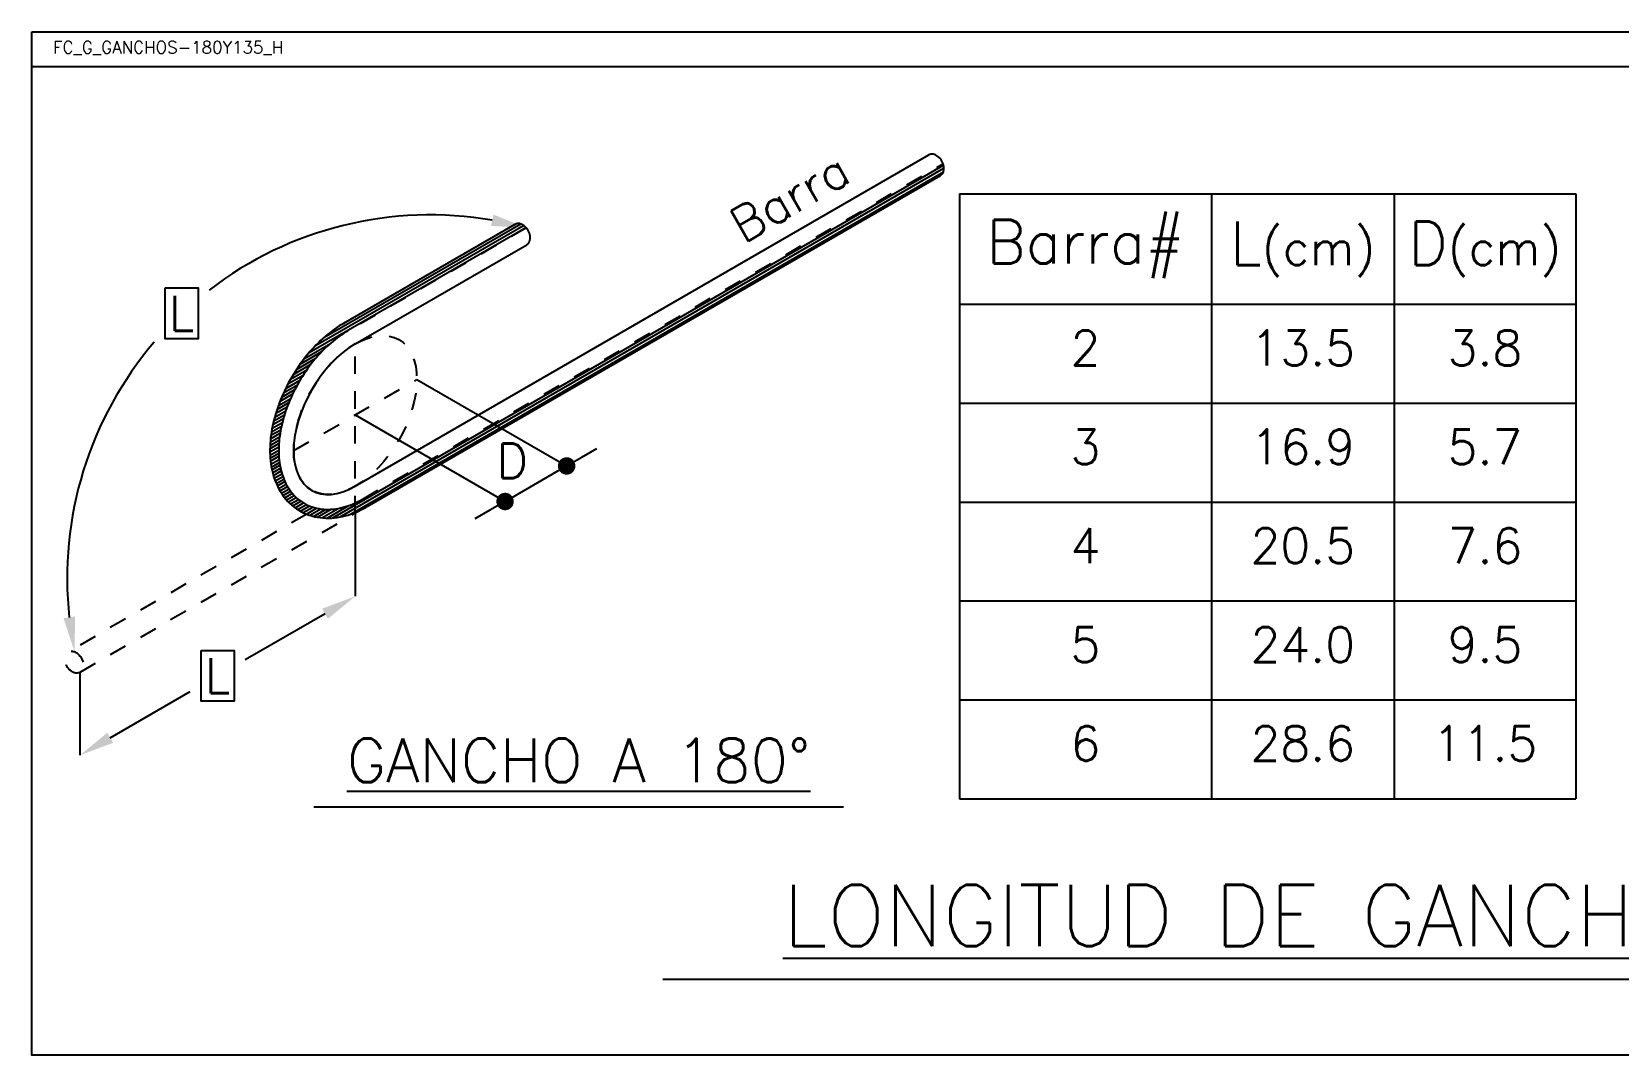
# Model space of a CAD drawing. Header units: millimetres. Extents: x 0 to 212, y -9 to 41.
# Drawn here: x 28.17 to 37.26, y 4.33 to 10.2 of the extents above; entities that cross this region are included whole.
import ezdxf
from ezdxf.enums import TextEntityAlignment as Align

# ---------------------------------------------------------------- set-up
doc = ezdxf.new("R2010")
doc.units = ezdxf.units.MM
doc.header["$LTSCALE"] = 0.01
doc.header["$PDMODE"] = 3
doc.linetypes.add('DASHDOT', pattern=[1, 0.5, -0.25, 0, -0.25])
doc.linetypes.add('DASHED2', pattern=[0.375, 0.25, -0.125])
for name, color, linetype in [('FC_BORDES', 4, 'Continuous'), ('FC_COTAS', 1, 'Continuous'), ('FC_EJES', 1, 'DASHDOT'), ('FC_HATCH 253', 253, 'Continuous'), ('FC_PROYECCION', 6, 'DASHED2'), ('FC_R-140', 2, 'Continuous'), ('FC_R-200', 5, 'Continuous'), ('FC_R-80', 11, 'Continuous'), ('FC_REFUERZO 2', 1, 'Continuous')]:
    doc.layers.add(name, color=color, linetype=linetype)
doc.layers.add('FC_HOJA', color=230, linetype='Continuous', plot=False)
doc.styles.add('FC_TEXT', font='romans.shx', dxfattribs={"height": 0.002})
doc.styles.add('FC_TEXT1', font='romans.shx')
doc.dimstyles.new('FC_COTAS', dxfattribs={"dimtxt": 0.0015, "dimasz": 0.001, "dimexe": 0, "dimexo": 0, "dimgap": 0.001, "dimtad": 1, "dimtih": 1, "dimtoh": 1, "dimzin": 0, "dimdsep": 46, "dimtxsty": 'FC_TEXT1', "dimblk": 'DOT', "dimcen": 0.09, "dimclrd": 256, "dimclre": 256, "dimclrt": 256, "dimadec": 0, "dimazin": 0, "dimtfac": 1, "dimtix": 1, "dimtmove": 2, "dimatfit": 3, "dimfxl": 1.002, "dimtolj": 1, "dimtzin": 0, "dimlwd": -1, "dimarcsym": 0})

# ---------------------------------------------------------------- blocks, each defined once
blk = doc.blocks.new('*U35')
at = {"layer": 'FC_R-140', "color": 4, "ltscale": 1.5}
blk.add_lwpolyline([(-0.015177, 0), (0.015177, 0)], dxfattribs=at)
at = {"layer": 'FC_R-140', "ltscale": 1.5, "style": 'FC_TEXT1'}
blk.add_attdef('%%UTÍTULO', text='', height=0.0025, dxfattribs=at).set_placement((0, 0.002656), align=Align.MIDDLE_CENTER)
at = {"layer": 'FC_R-80', "ltscale": 1.5, "style": 'FC_TEXT1'}
blk.add_attdef('ESCALA', text='', height=0.002, dxfattribs=at).set_placement((-0.015177, -0.0017), align=Align.MIDDLE_LEFT)
blk = doc.blocks.new('*U37')
at = {"layer": 'FC_R-200', "color": 4, "ltscale": 1.5}
blk.add_lwpolyline([(-0.053684, 0), (0.053684, 0)], dxfattribs=at)
at = {"layer": 'FC_R-200', "ltscale": 1.5, "style": 'FC_TEXT1'}
blk.add_attdef('%%UTÍTULO', text='', height=0.0035, dxfattribs=at).set_placement((0, 0.003656), align=Align.MIDDLE_CENTER)
at = {"layer": 'FC_R-80', "ltscale": 1.5, "style": 'FC_TEXT1'}
blk.add_attdef('ESCALA', text='', height=0.002, dxfattribs=at).set_placement((-0.05316, -0.0017), align=Align.MIDDLE_LEFT)
blk = doc.blocks.new('*D30')
at = {"layer": 'Defpoints', "color": 0, "ltscale": 0.6, "transparency": 16777216}
for p in [(0.3602, 1.0722), (-1.026, 0.971), (-0.1901, -0.935), (-2.2281, -1.3573)]:
    blk.add_point(p, dxfattribs=at)
at = {"layer": 'FC_COTAS', "ltscale": 0.6, "transparency": 16777216}
for start, end in [(80.17444, 127.50808), (139.45373, 186.19887)]:
    blk.add_arc((-0.1901, -0.935), 2.0813, start, end, dxfattribs=at)
for points in [[(0.1723, 1.1483), (0.1578, 1.0832), (0.3602, 1.0722)], [(-2.2263, -1.1545), (-2.2921, -1.1649), (-2.2281, -1.3573)]]:
    blk.add_solid(points, dxfattribs=at)
at = {"layer": 'FC_COTAS', "ltscale": 0.6, "transparency": 16777216, "insert": (-1.6145, 0.5825), "char_height": 0.15, "attachment_point": 5, "style": 'FC_TEXT1'}
blk.add_mtext('\\A1;{\\H1.33333x;\\C11;L}', dxfattribs=at)
blk = doc.blocks.new('*D31')
at = {"layer": 'Defpoints', "color": 0, "ltscale": 0.6, "transparency": 16777216}
for p in [(-0.62, -0.564), (-0.62, -1.0389), (-2.1977, -1.4748)]:
    blk.add_point(p, dxfattribs=at)
at = {"layer": 'FC_COTAS', "lineweight": -2, "ltscale": 0.6, "transparency": 16777216}
for p, q in [((-0.62, -0.564), (-0.62, -1.0389)), ((-2.1977, -1.4748), (-2.1977, -1.9498))]:
    blk.add_line(p, q, dxfattribs=at)
at = {"layer": 'FC_COTAS', "ltscale": 0.6, "transparency": 16777216}
for p, q in [((-0.7932, -1.1389), (-1.2517, -1.4036)), ((-2.0245, -1.8498), (-1.566, -1.585))]:
    blk.add_line(p, q, dxfattribs=at)
for points in [[(-0.8099, -1.11), (-0.7765, -1.1677), (-0.62, -1.0389)], [(-2.0412, -1.8209), (-2.0078, -1.8786), (-2.1977, -1.9498)]]:
    blk.add_solid(points, dxfattribs=at)
at = {"layer": 'FC_COTAS', "ltscale": 0.6, "transparency": 16777216, "insert": (-1.4088, -1.4943), "char_height": 0.15, "attachment_point": 5, "style": 'FC_TEXT1'}
blk.add_mtext('\\A1;{\\H1.33333x;\\C11;L}', dxfattribs=at)
blk = doc.blocks.new('_Dot')
at = {"color": 0, "linetype": 'ByBlock', "lineweight": -2}
blk.add_line((-0.5, 0), (-1, 0), dxfattribs=at)
at = {"color": 0, "linetype": 'ByBlock', "const_width": 0.5}
blk.add_lwpolyline([(-0.25, 0, 1), (0.25, 0, 1)], format="xyb", close=True, dxfattribs=at)
blk = doc.blocks.new('*D32')
at = {"layer": 'Defpoints', "color": 0, "ltscale": 0.6, "transparency": 16777216}
for p in [(-0.2671, 0.2037), (-0.62, 0), (0.5917, -0.2921)]:
    blk.add_point(p, dxfattribs=at)
at = {"layer": 'FC_COTAS', "lineweight": -2, "ltscale": 0.6, "transparency": 16777216}
for p, q in [((-0.2671, 0.2037), (0.5917, -0.2921)), ((-0.62, 0), (0.2388, -0.4958))]:
    blk.add_line(p, q, dxfattribs=at)
at = {"layer": 'FC_COTAS', "ltscale": 0.6, "transparency": 16777216}
for p, q in [((0.6783, -0.2421), (0.7649, -0.1921)), ((0.2388, -0.4958), (0.5917, -0.2921)), ((0.1522, -0.5458), (0.0656, -0.5958))]:
    blk.add_line(p, q, dxfattribs=at)
at = {"layer": 'FC_COTAS', "ltscale": 0.6, "transparency": 16777216, "xscale": 0.1, "yscale": 0.1, "zscale": 0.1}
for p, rotation in [((0.5917, -0.2921), 209.9999999999999), ((0.2388, -0.4958), 29.9999999999999)]:
    blk.add_blockref('_Dot', p, dxfattribs=dict(at, rotation=rotation))
at = {"layer": 'FC_COTAS', "ltscale": 0.6, "transparency": 16777216, "insert": (0.2801, -0.2629), "char_height": 0.15, "attachment_point": 5, "style": 'FC_TEXT1'}
blk.add_mtext('\\A1;{\\H1.33333x;\\C11;D}', dxfattribs=at)
blk = doc.blocks.new('*T29')
at = {"layer": 'FC_BORDES', "color": 0, "linetype": 'ByBlock', "lineweight": -2, "transparency": 16777216}
for p, q in [((0, 0), (3.5323, 0)), ((0, 0), (0, -3.4667)), ((1.4444, 0), (1.4444, -3.4667)), ((2.4912, 0), (2.4912, -3.4667)), ((3.5323, 0), (3.5323, -3.4667)), ((0, -0.6333), (3.5323, -0.6333)), ((0, -1.2), (3.5323, -1.2)), ((0, -1.7667), (3.5323, -1.7667)), ((0, -2.3333), (3.5323, -2.3333)), ((0, -2.9), (3.5323, -2.9)), ((0, -3.4667), (3.5323, -3.4667))]:
    blk.add_line(p, q, dxfattribs=at)
at = {"layer": 'FC_BORDES', "color": 2, "transparency": 16777216, "char_height": 0.25, "attachment_point": 5, "style": 'FC_TEXT1'}
for s, insert, width in [('{\\C12;Barra#}', (0.7222, -0.3167), 1.444092), ('{\\C12;L\\H0.8x;\\C11;(cm)}', (1.9678, -0.3167), 1.046546), ('{\\C12;D\\H0.8x;\\C11;(cm)}', (3.0118, -0.3167), 1.040785)]:
    blk.add_mtext(s, dxfattribs=dict(at, insert=insert, width=width))
at = {"layer": 'FC_BORDES', "color": 11, "transparency": 16777216, "char_height": 0.2, "attachment_point": 2, "style": 'FC_TEXT1'}
for s, insert, width in [('2', (0.7222, -0.7833), 1.144392), ('13.5', (1.9678, -0.7833), 0.746846), ('3.8', (3.0118, -0.7833), 0.741085), ('3', (0.7222, -1.35), 1.144392), ('16.9', (1.9678, -1.35), 0.746846), ('5.7', (3.0118, -1.35), 0.741085), ('4', (0.7222, -1.9167), 1.144392), ('20.5', (1.9678, -1.9167), 0.746846), ('7.6', (3.0118, -1.9167), 0.741085), ('5', (0.7222, -2.4833), 1.144392), ('24.0', (1.9678, -2.4833), 0.746846), ('9.5', (3.0118, -2.4833), 0.741085), ('6', (0.7222, -3.05), 1.144392), ('28.6', (1.9678, -3.05), 0.746846), ('11.5', (3.0118, -3.05), 0.741085)]:
    blk.add_mtext(s, dxfattribs=dict(at, insert=insert, width=width))
blk = doc.blocks.new('FC_B_Gancho 180 y 135 h')
at = {"layer": 'FC_HATCH 253', "ltscale": 0.6}
h = blk.add_hatch(dxfattribs=at)
h.set_pattern_fill('ANSI31', color=256, scale=0.005, angle=165)
h.set_pattern_definition([(210, (10.582516, 36.147203), (0.0079375, -0.013748153), [])])
edge = h.paths.add_edge_path()
edge.add_line((-0.6878, 0.5248), (-0.6977, 0.519))
edge.add_line((-0.6977, 0.519), (-0.7118, 0.5102))
edge.add_line((-0.7118, 0.5102), (-0.7257, 0.5011))
edge.add_line((-0.7257, 0.5011), (-0.7395, 0.4915))
edge.add_line((-0.7395, 0.4915), (-0.7532, 0.4816))
edge.add_line((-0.7532, 0.4816), (-0.7666, 0.4712))
edge.add_line((-0.7666, 0.4712), (-0.7799, 0.4605))
edge.add_line((-0.7799, 0.4605), (-0.793, 0.4495))
edge.add_line((-0.793, 0.4495), (-0.806, 0.4381))
edge.add_line((-0.806, 0.4381), (-0.8187, 0.4263))
edge.add_line((-0.8187, 0.4263), (-0.8313, 0.4143))
edge.add_line((-0.8313, 0.4143), (-0.8437, 0.4019))
edge.add_line((-0.8437, 0.4019), (-0.8559, 0.3892))
edge.add_line((-0.8559, 0.3892), (-0.8678, 0.3762))
edge.add_line((-0.8678, 0.3762), (-0.8796, 0.3629))
edge.add_line((-0.8796, 0.3629), (-0.8911, 0.3494))
edge.add_line((-0.8911, 0.3494), (-0.9024, 0.3356))
edge.add_line((-0.9024, 0.3356), (-0.9135, 0.3215))
edge.add_line((-0.9135, 0.3215), (-0.9243, 0.3072))
edge.add_line((-0.9243, 0.3072), (-0.9349, 0.2927))
edge.add_line((-0.9349, 0.2927), (-0.9452, 0.2779))
edge.add_line((-0.9452, 0.2779), (-0.9553, 0.263))
edge.add_line((-0.9553, 0.263), (-0.9651, 0.2478))
edge.add_line((-0.9651, 0.2478), (-0.9747, 0.2324))
edge.add_line((-0.9747, 0.2324), (-0.984, 0.2169))
edge.add_line((-0.984, 0.2169), (-0.993, 0.2012))
edge.add_line((-0.993, 0.2012), (-1.0017, 0.1853))
edge.add_line((-1.0017, 0.1853), (-1.0101, 0.1693))
edge.add_line((-1.0101, 0.1693), (-1.0182, 0.1532))
edge.add_line((-1.0182, 0.1532), (-1.026, 0.1369))
edge.add_line((-1.026, 0.1369), (-1.0335, 0.1205))
edge.add_line((-1.0335, 0.1205), (-1.0407, 0.104))
edge.add_line((-1.0407, 0.104), (-1.0476, 0.0875))
edge.add_line((-1.0476, 0.0875), (-1.0541, 0.0708))
edge.add_line((-1.0541, 0.0708), (-1.0604, 0.0541))
edge.add_line((-1.0604, 0.0541), (-1.0663, 0.0374))
edge.add_line((-1.0663, 0.0374), (-1.0718, 0.0206))
edge.add_line((-1.0718, 0.0206), (-1.077, 0.0037))
edge.add_line((-1.077, 0.0037), (-1.0818, -0.0131))
edge.add_line((-1.0818, -0.0131), (-1.0862, -0.03))
edge.add_line((-1.0862, -0.03), (-1.0903, -0.0469))
edge.add_line((-1.0903, -0.0469), (-1.094, -0.0638))
edge.add_line((-1.094, -0.0638), (-1.0973, -0.0807))
edge.add_line((-1.0973, -0.0807), (-1.1002, -0.0975))
edge.add_line((-1.1002, -0.0975), (-1.1027, -0.1144))
edge.add_line((-1.1027, -0.1144), (-1.1048, -0.1312))
edge.add_line((-1.1048, -0.1312), (-1.1064, -0.1479))
edge.add_line((-1.1064, -0.1479), (-1.1076, -0.1646))
edge.add_line((-1.1076, -0.1646), (-1.1084, -0.1813))
edge.add_line((-1.1084, -0.1813), (-1.1087, -0.1978))
edge.add_line((-1.1087, -0.1978), (-1.1086, -0.2143))
edge.add_line((-1.1086, -0.2143), (-1.1081, -0.2307))
edge.add_line((-1.1081, -0.2307), (-1.107, -0.247))
edge.add_line((-1.107, -0.247), (-1.1055, -0.2631))
edge.add_line((-1.1055, -0.2631), (-1.1035, -0.2792))
edge.add_line((-1.1035, -0.2792), (-1.101, -0.2951))
edge.add_line((-1.101, -0.2951), (-1.098, -0.3109))
edge.add_line((-1.098, -0.3109), (-1.0945, -0.3265))
edge.add_line((-1.0945, -0.3265), (-1.0905, -0.342))
edge.add_line((-1.0905, -0.342), (-1.0858, -0.3574))
edge.add_line((-1.0858, -0.3574), (-1.0806, -0.3726))
edge.add_line((-1.0806, -0.3726), (-1.0748, -0.3875))
edge.add_line((-1.0748, -0.3875), (-1.0684, -0.4022))
edge.add_line((-1.0684, -0.4022), (-1.0613, -0.4166))
edge.add_line((-1.0613, -0.4166), (-1.0537, -0.4307))
edge.add_line((-1.0537, -0.4307), (-1.0454, -0.4445))
edge.add_line((-1.0454, -0.4445), (-1.0366, -0.4578))
edge.add_line((-1.0366, -0.4578), (-1.027, -0.4708))
edge.add_line((-1.027, -0.4708), (-1.0169, -0.4833))
edge.add_line((-1.0169, -0.4833), (-1.0061, -0.4953))
edge.add_line((-1.0061, -0.4953), (-0.9946, -0.5067))
edge.add_line((-0.9946, -0.5067), (-0.9825, -0.5176))
edge.add_line((-0.9825, -0.5176), (-0.9698, -0.5279))
edge.add_line((-0.9698, -0.5279), (-0.9565, -0.5375))
edge.add_line((-0.9565, -0.5375), (-0.9427, -0.5464))
edge.add_line((-0.9427, -0.5464), (-0.9285, -0.5545))
edge.add_line((-0.9285, -0.5545), (-0.9138, -0.5617))
edge.add_line((-0.9138, -0.5617), (-0.8988, -0.5682))
edge.add_line((-0.8988, -0.5682), (-0.8835, -0.5738))
edge.add_line((-0.8835, -0.5738), (-0.8679, -0.5787))
edge.add_line((-0.8679, -0.5787), (-0.8522, -0.5827))
edge.add_line((-0.8522, -0.5827), (-0.8363, -0.5859))
edge.add_line((-0.8363, -0.5859), (-0.8203, -0.5884))
edge.add_line((-0.8203, -0.5884), (-0.8042, -0.59))
edge.add_line((-0.8042, -0.59), (-0.7881, -0.5909))
edge.add_line((-0.7881, -0.5909), (-0.772, -0.5911))
edge.add_line((-0.772, -0.5911), (-0.756, -0.5904))
edge.add_line((-0.756, -0.5904), (-0.7401, -0.5891))
edge.add_line((-0.7401, -0.5891), (-0.7243, -0.5872))
edge.add_line((-0.7243, -0.5872), (-0.7085, -0.5846))
edge.add_line((-0.7085, -0.5846), (-0.6929, -0.5814))
edge.add_line((-0.6929, -0.5814), (-0.6774, -0.5776))
edge.add_line((-0.6774, -0.5776), (-0.662, -0.5732))
edge.add_line((-0.662, -0.5732), (-0.6467, -0.5682))
edge.add_line((-0.6467, -0.5682), (-0.6316, -0.5628))
edge.add_line((-0.6316, -0.5628), (-0.6166, -0.5568))
edge.add_line((-0.6166, -0.5568), (-0.6018, -0.5504))
edge.add_line((-0.6018, -0.5504), (-0.5871, -0.5434))
edge.add_line((-0.5871, -0.5434), (-0.5725, -0.5361))
edge.add_line((-0.5725, -0.5361), (-0.5585, -0.5285))
edge.add_line((-0.5585, -0.5285), (2.7345, 1.3728))
edge.add_ellipse((2.7006, 1.4314), major_axis=(0.0339, -0.0587), ratio=0.707107, start_angle=0, end_angle=74.81167)
edge.add_line((2.7495, 1.4392), (-0.5773, -0.4816))
edge.add_line((-0.5773, -0.4816), (-0.589, -0.4884))
edge.add_line((-0.589, -0.4884), (-0.6157, -0.5019))
edge.add_line((-0.6157, -0.5019), (-0.6426, -0.5136))
edge.add_line((-0.6426, -0.5136), (-0.6698, -0.5234))
edge.add_line((-0.6698, -0.5234), (-0.6971, -0.5312))
edge.add_line((-0.6971, -0.5312), (-0.7246, -0.5368))
edge.add_line((-0.7246, -0.5368), (-0.7522, -0.5403))
edge.add_line((-0.7522, -0.5403), (-0.7798, -0.5413))
edge.add_line((-0.7798, -0.5413), (-0.8071, -0.5398))
edge.add_line((-0.8071, -0.5398), (-0.8344, -0.5356))
edge.add_line((-0.8344, -0.5356), (-0.8611, -0.5288))
edge.add_line((-0.8611, -0.5288), (-0.8867, -0.5193))
edge.add_line((-0.8867, -0.5193), (-0.911, -0.5073))
edge.add_line((-0.911, -0.5073), (-0.9341, -0.4925))
edge.add_line((-0.9341, -0.4925), (-0.9553, -0.4753))
edge.add_line((-0.9553, -0.4753), (-0.9745, -0.4561))
edge.add_line((-0.9745, -0.4561), (-0.9917, -0.4349))
edge.add_line((-0.9917, -0.4349), (-1.0069, -0.4121))
edge.add_line((-1.0069, -0.4121), (-1.0201, -0.3877))
edge.add_line((-1.0201, -0.3877), (-1.0313, -0.3621))
edge.add_line((-1.0313, -0.3621), (-1.0405, -0.3354))
edge.add_line((-1.0405, -0.3354), (-1.0477, -0.3081))
edge.add_line((-1.0477, -0.3081), (-1.0531, -0.2795))
edge.add_line((-1.0531, -0.2795), (-1.0567, -0.2505))
edge.add_line((-1.0567, -0.2505), (-1.0586, -0.2208))
edge.add_line((-1.0586, -0.2208), (-1.0588, -0.1907))
edge.add_line((-1.0588, -0.1907), (-1.0574, -0.16))
edge.add_line((-1.0574, -0.16), (-1.0543, -0.129))
edge.add_line((-1.0543, -0.129), (-1.0497, -0.0976))
edge.add_line((-1.0497, -0.0976), (-1.0435, -0.0661))
edge.add_line((-1.0435, -0.0661), (-1.0359, -0.0343))
edge.add_line((-1.0359, -0.0343), (-1.0268, -0.0026))
edge.add_line((-1.0268, -0.0026), (-1.0163, 0.0292))
edge.add_line((-1.0163, 0.0292), (-1.0045, 0.0608))
edge.add_line((-1.0045, 0.0608), (-0.9915, 0.0923))
edge.add_line((-0.9915, 0.0923), (-0.9771, 0.1235))
edge.add_line((-0.9771, 0.1235), (-0.9618, 0.1541))
edge.add_line((-0.9618, 0.1541), (-0.9452, 0.1843))
edge.add_line((-0.9452, 0.1843), (-0.9276, 0.2138))
edge.add_line((-0.9276, 0.2138), (-0.9089, 0.2426))
edge.add_line((-0.9089, 0.2426), (-0.8893, 0.2706))
edge.add_line((-0.8893, 0.2706), (-0.8688, 0.2978))
edge.add_line((-0.8688, 0.2978), (-0.8474, 0.3239))
edge.add_line((-0.8474, 0.3239), (-0.8252, 0.349))
edge.add_line((-0.8252, 0.349), (-0.8022, 0.3729))
edge.add_line((-0.8022, 0.3729), (-0.7786, 0.3956))
edge.add_line((-0.7786, 0.3956), (-0.7543, 0.417))
edge.add_line((-0.7543, 0.417), (-0.7295, 0.4369))
edge.add_line((-0.7295, 0.4369), (-0.7042, 0.4554))
edge.add_line((-0.7042, 0.4554), (-0.6787, 0.4721))
edge.add_line((-0.6787, 0.4721), (-0.6626, 0.4817))
edge.add_line((-0.6626, 0.4817), (0.3602, 1.0722))
edge.add_ellipse((0.3291, 1.0337), major_axis=(0.0339, -0.0587), ratio=0.707107, start_angle=105.18833, end_angle=180)
edge.add_line((0.2952, 1.0923), (-0.6878, 0.5248))
at = {"layer": 'FC_COTAS'}
for points in [[(-1.7091, 0.7281), (-1.5199, 0.7281), (-1.5199, 0.4369), (-1.7091, 0.4369)], [(-1.5035, -1.3487), (-1.3142, -1.3487), (-1.3142, -1.6399), (-1.5035, -1.6399)]]:
    blk.add_lwpolyline(points, close=True, dxfattribs=at)
at = {"layer": 'FC_EJES', "ltscale": 0.6}
for points in [[(-0.62, -0.564), (-0.62, 0.4075)], [(-0.9729, -0.2037), (-0.2671, 0.2037)]]:
    blk.add_lwpolyline(points, dxfattribs=at)
at = {"layer": 'FC_PROYECCION', "color": 252, "ltscale": 0.6}
for points in [[(0.3602, 1.0722), (-0.6626, 0.4817), (-0.6718, 0.4762), (-0.6849, 0.4681), (-0.6978, 0.4596), (-0.7105, 0.4508), (-0.7232, 0.4415), (-0.7357, 0.4319), (-0.7481, 0.4219), (-0.7604, 0.4116), (-0.7725, 0.4009), (-0.7845, 0.3899), (-0.7963, 0.3786), (-0.808, 0.3669), (-0.8194, 0.3549), (-0.8307, 0.3427), (-0.8418, 0.3302), (-0.8527, 0.3174), (-0.8634, 0.3043), (-0.8739, 0.291), (-0.8842, 0.2774), (-0.8942, 0.2636), (-0.904, 0.2496), (-0.9136, 0.2354), (-0.9229, 0.221), (-0.932, 0.2064), (-0.9408, 0.1917), (-0.9493, 0.1767), (-0.9576, 0.1617), (-0.9656, 0.1465), (-0.9733, 0.1311), (-0.9807, 0.1157), (-0.9879, 0.1001), (-0.9947, 0.0844), (-1.0012, 0.0687), (-1.0075, 0.0529), (-1.0134, 0.0371), (-1.0189, 0.0213), (-1.0242, 0.0054), (-1.029, -0.0105), (-1.0336, -0.0264), (-1.0378, -0.0422), (-1.0416, -0.0581), (-1.045, -0.0739), (-1.0481, -0.0897), (-1.0508, -0.1054), (-1.0531, -0.1211), (-1.0551, -0.1367), (-1.0566, -0.1522), (-1.0577, -0.1676), (-1.0584, -0.183), (-1.0587, -0.1982), (-1.0586, -0.2133), (-1.0581, -0.2282), (-1.0572, -0.243), (-1.0558, -0.2577), (-1.054, -0.2722), (-1.0517, -0.2866), (-1.049, -0.3008), (-1.0459, -0.3148), (-1.0423, -0.3285), (-1.0382, -0.342), (-1.0337, -0.3553), (-1.0286, -0.3684), (-1.023, -0.3813), (-1.0169, -0.3938), (-1.0103, -0.4059), (-1.0032, -0.4177), (-0.9956, -0.4292), (-0.9875, -0.4402), (-0.9789, -0.4507), (-0.9698, -0.4608), (-0.9602, -0.4704), (-0.9501, -0.4796), (-0.9394, -0.4882), (-0.9283, -0.4962), (-0.9168, -0.5036), (-0.905, -0.5103), (-0.8928, -0.5164), (-0.8803, -0.5217), (-0.8674, -0.5265), (-0.8543, -0.5305), (-0.841, -0.5339), (-0.8275, -0.5367), (-0.8139, -0.5388), (-0.8002, -0.5402), (-0.7865, -0.5409), (-0.7728, -0.541), (-0.759, -0.5405), (-0.7452, -0.5394), (-0.7314, -0.5377), (-0.7177, -0.5354), (-0.7039, -0.5326), (-0.6902, -0.5292), (-0.6765, -0.5253), (-0.6629, -0.5209), (-0.6494, -0.516), (-0.6358, -0.5106), (-0.6224, -0.5048), (-0.609, -0.4985), (-0.5957, -0.4918), (-0.5826, -0.4846), (-0.5773, -0.4816), (2.7495, 1.4392)], [(-0.5522, -0.5248), (-2.1977, -1.4748)], [(-0.8979, -0.5685), (-2.2652, -1.3579)]]:
    blk.add_lwpolyline(points, dxfattribs=at)
at = {"layer": 'FC_PROYECCION', "ltscale": 0.6}
blk.add_ellipse((-0.62, 0), major_axis=(-0.2495, -0.4322), ratio=0.57735, dxfattribs=at)
at = {"layer": 'FC_PROYECCION', "color": 252, "ltscale": 0.6}
blk.add_ellipse((-2.2314, -1.4164), major_axis=(0.0338, -0.0585), ratio=0.707107, dxfattribs=at)
at = {"layer": 'FC_REFUERZO 2', "ltscale": 0.6}
for points in [[(-0.62, -0.4075), (2.6668, 1.4901)], [(0.2952, 1.0923), (-0.6878, 0.5248), (-0.6977, 0.519), (-0.7118, 0.5102), (-0.7257, 0.5011), (-0.7395, 0.4915), (-0.7532, 0.4816), (-0.7666, 0.4712), (-0.7799, 0.4605), (-0.793, 0.4495), (-0.806, 0.4381), (-0.8187, 0.4263), (-0.8313, 0.4143), (-0.8437, 0.4019), (-0.8559, 0.3892), (-0.8678, 0.3762), (-0.8796, 0.3629), (-0.8911, 0.3494), (-0.9024, 0.3356), (-0.9135, 0.3215), (-0.9243, 0.3072), (-0.9349, 0.2927), (-0.9452, 0.2779), (-0.9553, 0.263), (-0.9651, 0.2478), (-0.9747, 0.2324), (-0.984, 0.2169), (-0.993, 0.2012), (-1.0017, 0.1853), (-1.0101, 0.1693), (-1.0182, 0.1532), (-1.026, 0.1369), (-1.0335, 0.1205), (-1.0407, 0.104), (-1.0476, 0.0875), (-1.0541, 0.0708), (-1.0604, 0.0541), (-1.0663, 0.0374), (-1.0718, 0.0206), (-1.077, 0.0037), (-1.0818, -0.0131), (-1.0862, -0.03), (-1.0903, -0.0469), (-1.094, -0.0638), (-1.0973, -0.0807), (-1.1002, -0.0975), (-1.1027, -0.1144), (-1.1048, -0.1312), (-1.1064, -0.1479), (-1.1076, -0.1646), (-1.1084, -0.1813), (-1.1087, -0.1978), (-1.1086, -0.2143), (-1.1081, -0.2307), (-1.107, -0.247), (-1.1055, -0.2631), (-1.1035, -0.2792), (-1.101, -0.2951), (-1.098, -0.3109), (-1.0945, -0.3265), (-1.0905, -0.342), (-1.0858, -0.3574), (-1.0806, -0.3726), (-1.0748, -0.3875), (-1.0684, -0.4022), (-1.0613, -0.4166), (-1.0537, -0.4307), (-1.0454, -0.4445), (-1.0366, -0.4578), (-1.027, -0.4708), (-1.0169, -0.4833), (-1.0061, -0.4953), (-0.9946, -0.5067), (-0.9825, -0.5176), (-0.9698, -0.5279), (-0.9565, -0.5375), (-0.9427, -0.5464), (-0.9285, -0.5545), (-0.9138, -0.5617), (-0.8988, -0.5682), (-0.8835, -0.5738), (-0.8679, -0.5787), (-0.8522, -0.5827), (-0.8363, -0.5859), (-0.8203, -0.5884), (-0.8042, -0.59), (-0.7881, -0.5909), (-0.772, -0.5911), (-0.756, -0.5904), (-0.7401, -0.5891), (-0.7243, -0.5872), (-0.7085, -0.5846), (-0.6929, -0.5814), (-0.6774, -0.5776), (-0.662, -0.5732), (-0.6467, -0.5682), (-0.6316, -0.5628), (-0.6166, -0.5568), (-0.6018, -0.5504), (-0.5871, -0.5434), (-0.5725, -0.5361), (-0.5581, -0.5282), (-0.5522, -0.5248), (2.7345, 1.3728)], [(-0.62, 0.4075), (0.3629, 0.975)]]:
    blk.add_lwpolyline(points, dxfattribs=at)
for centre, major_axis, ratio, start_param, end_param in [((2.7006, 1.4314), (0.0339, -0.0587), 0.707107, 0, 3.141593), ((0.3291, 1.0337), (0.0339, -0.0587), 0.707107, 0, 3.141593), ((-0.62, 0), (-0.2495, -0.4322), 0.57735, 3.926991, 7.068583)]:
    blk.add_ellipse(centre, major_axis=major_axis, ratio=ratio, start_param=start_param, end_param=end_param, dxfattribs=at)
blk.add_blockref('*T29', (2.8428, 1.2675))
at = {"layer": 'FC_COTAS', "xscale": 100, "yscale": 100, "zscale": 100}
for name, p, values in [('*U35', (0.6602, -2.2454), {'%%UTÍTULO': '%%UGANCHO A 180°'}), ('*U37', (6.5114, -3.2338), {'%%UTÍTULO': '%%ULONGITUD DE GANCHOS PARA ESTRIBOS'})]:
    blk.add_blockref(name, p, dxfattribs=at).add_auto_attribs(values)
at = {"layer": 'FC_R-80', "color": 11, "ltscale": 0.6, "insert": (1.6046, 0.9798), "char_height": 0.2, "attachment_point": 7, "rotation": 30, "style": 'FC_TEXT1'}
blk.add_mtext('Barra', dxfattribs=at)
at = {"layer": 'FC_COTAS', "ltscale": 0.6}
dim = blk.add_angular_dim_3p(base=(-1.026, 0.971), center=(-0.1901, -0.935), p1=(0.3602, 1.0722), p2=(-2.2281, -1.3573), text='{\\H1.33333x;\\C11;L}', dimstyle='FC_COTAS', override={"dimscale": 0, "dimasz": 0.002, "dimsah": 1, "dimtix": 1, "dimtofl": 1, "dimtmove": 2, "dimatfit": 3}, dxfattribs=at)
dim.commit()
dim.dimension.update_dxf_attribs({"geometry": '*D30', "text_midpoint": (-1.6145, 0.5825)})
dim = blk.add_linear_dim(base=(0.5917, -0.2921), p1=(-0.62, 0), p2=(-0.2671, 0.2037), angle=30, text='{\\H1.33333x;\\C11;D}', dimstyle='FC_COTAS', override={"dimscale": 0, "dimtix": 1, "dimtofl": 1, "dimtmove": 2, "dimatfit": 3}, dxfattribs=at)
dim.commit()
dim.dimension.update_dxf_attribs({"geometry": '*D32', "text_midpoint": (0.2801, -0.2629), "dimtype": 129})
dim = blk.add_aligned_dim(p1=(-2.1977, -1.4748), p2=(-0.62, -0.564), distance=-0.4113, text='{\\H1.33333x;\\C11;L}', dimstyle='FC_COTAS', override={"dimscale": 0, "dimasz": 0.002, "dimsah": 1, "dimtix": 1, "dimtofl": 1, "dimtmove": 2, "dimatfit": 3}, dxfattribs=at)
dim.commit()
dim.dimension.update_dxf_attribs({"geometry": '*D31', "text_midpoint": (-1.4088, -1.4943)})

msp = doc.modelspace()

# ---------------------------------------------------------------- linework, layer by layer
at = {"layer": 'FC_HOJA', "ltscale": 0.6}
msp.add_lwpolyline([(28.1707, 10.1963), (46.2095, 10.1963), (46.2095, 4.3312), (28.1707, 4.3312)], close=True, dxfattribs=at)
msp.add_lwpolyline([(28.1707, 9.9963), (46.2095, 9.9963)], dxfattribs=at)

# ---------------------------------------------------------------- block references
msp.add_blockref('FC_B_Gancho 180 y 135 h', (30.6449, 8.0002))

# ---------------------------------------------------------------- texts
at = {"layer": 'FC_HOJA', "insert": (28.2927, 10.1038), "char_height": 0.07, "width": 1.534033, "attachment_point": 4, "style": 'FC_TEXT'}
msp.add_mtext('FC_G_GANCHOS-180Y135_H', dxfattribs=at)

doc.saveas('drawing.dxf')
